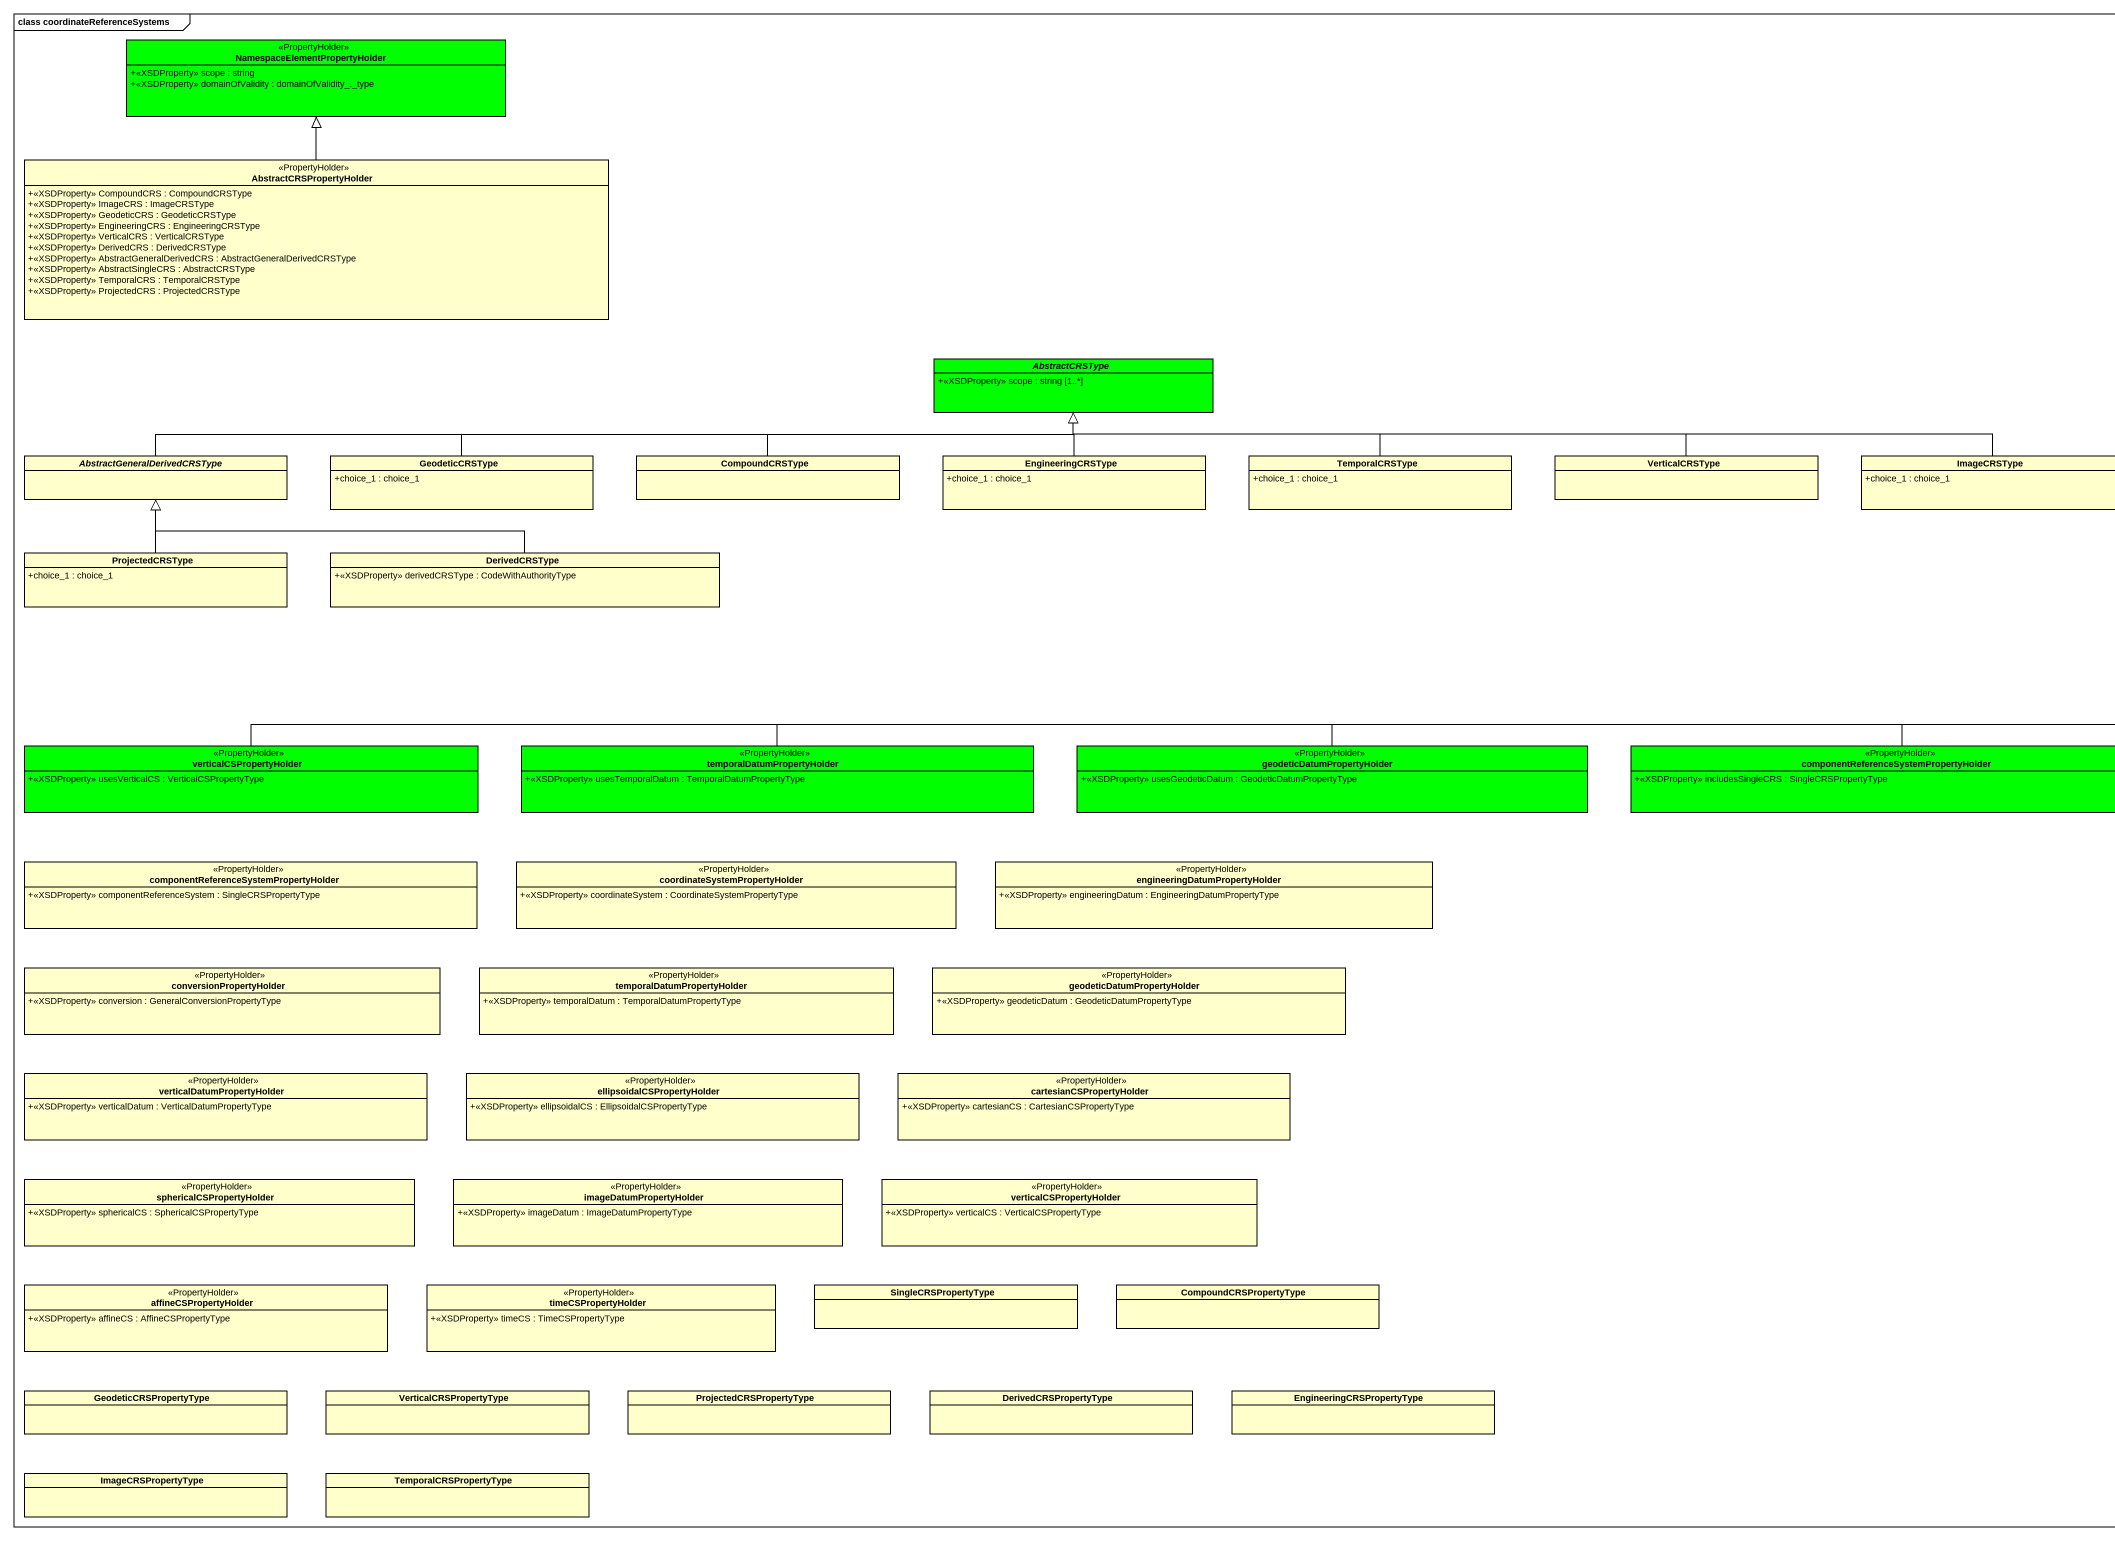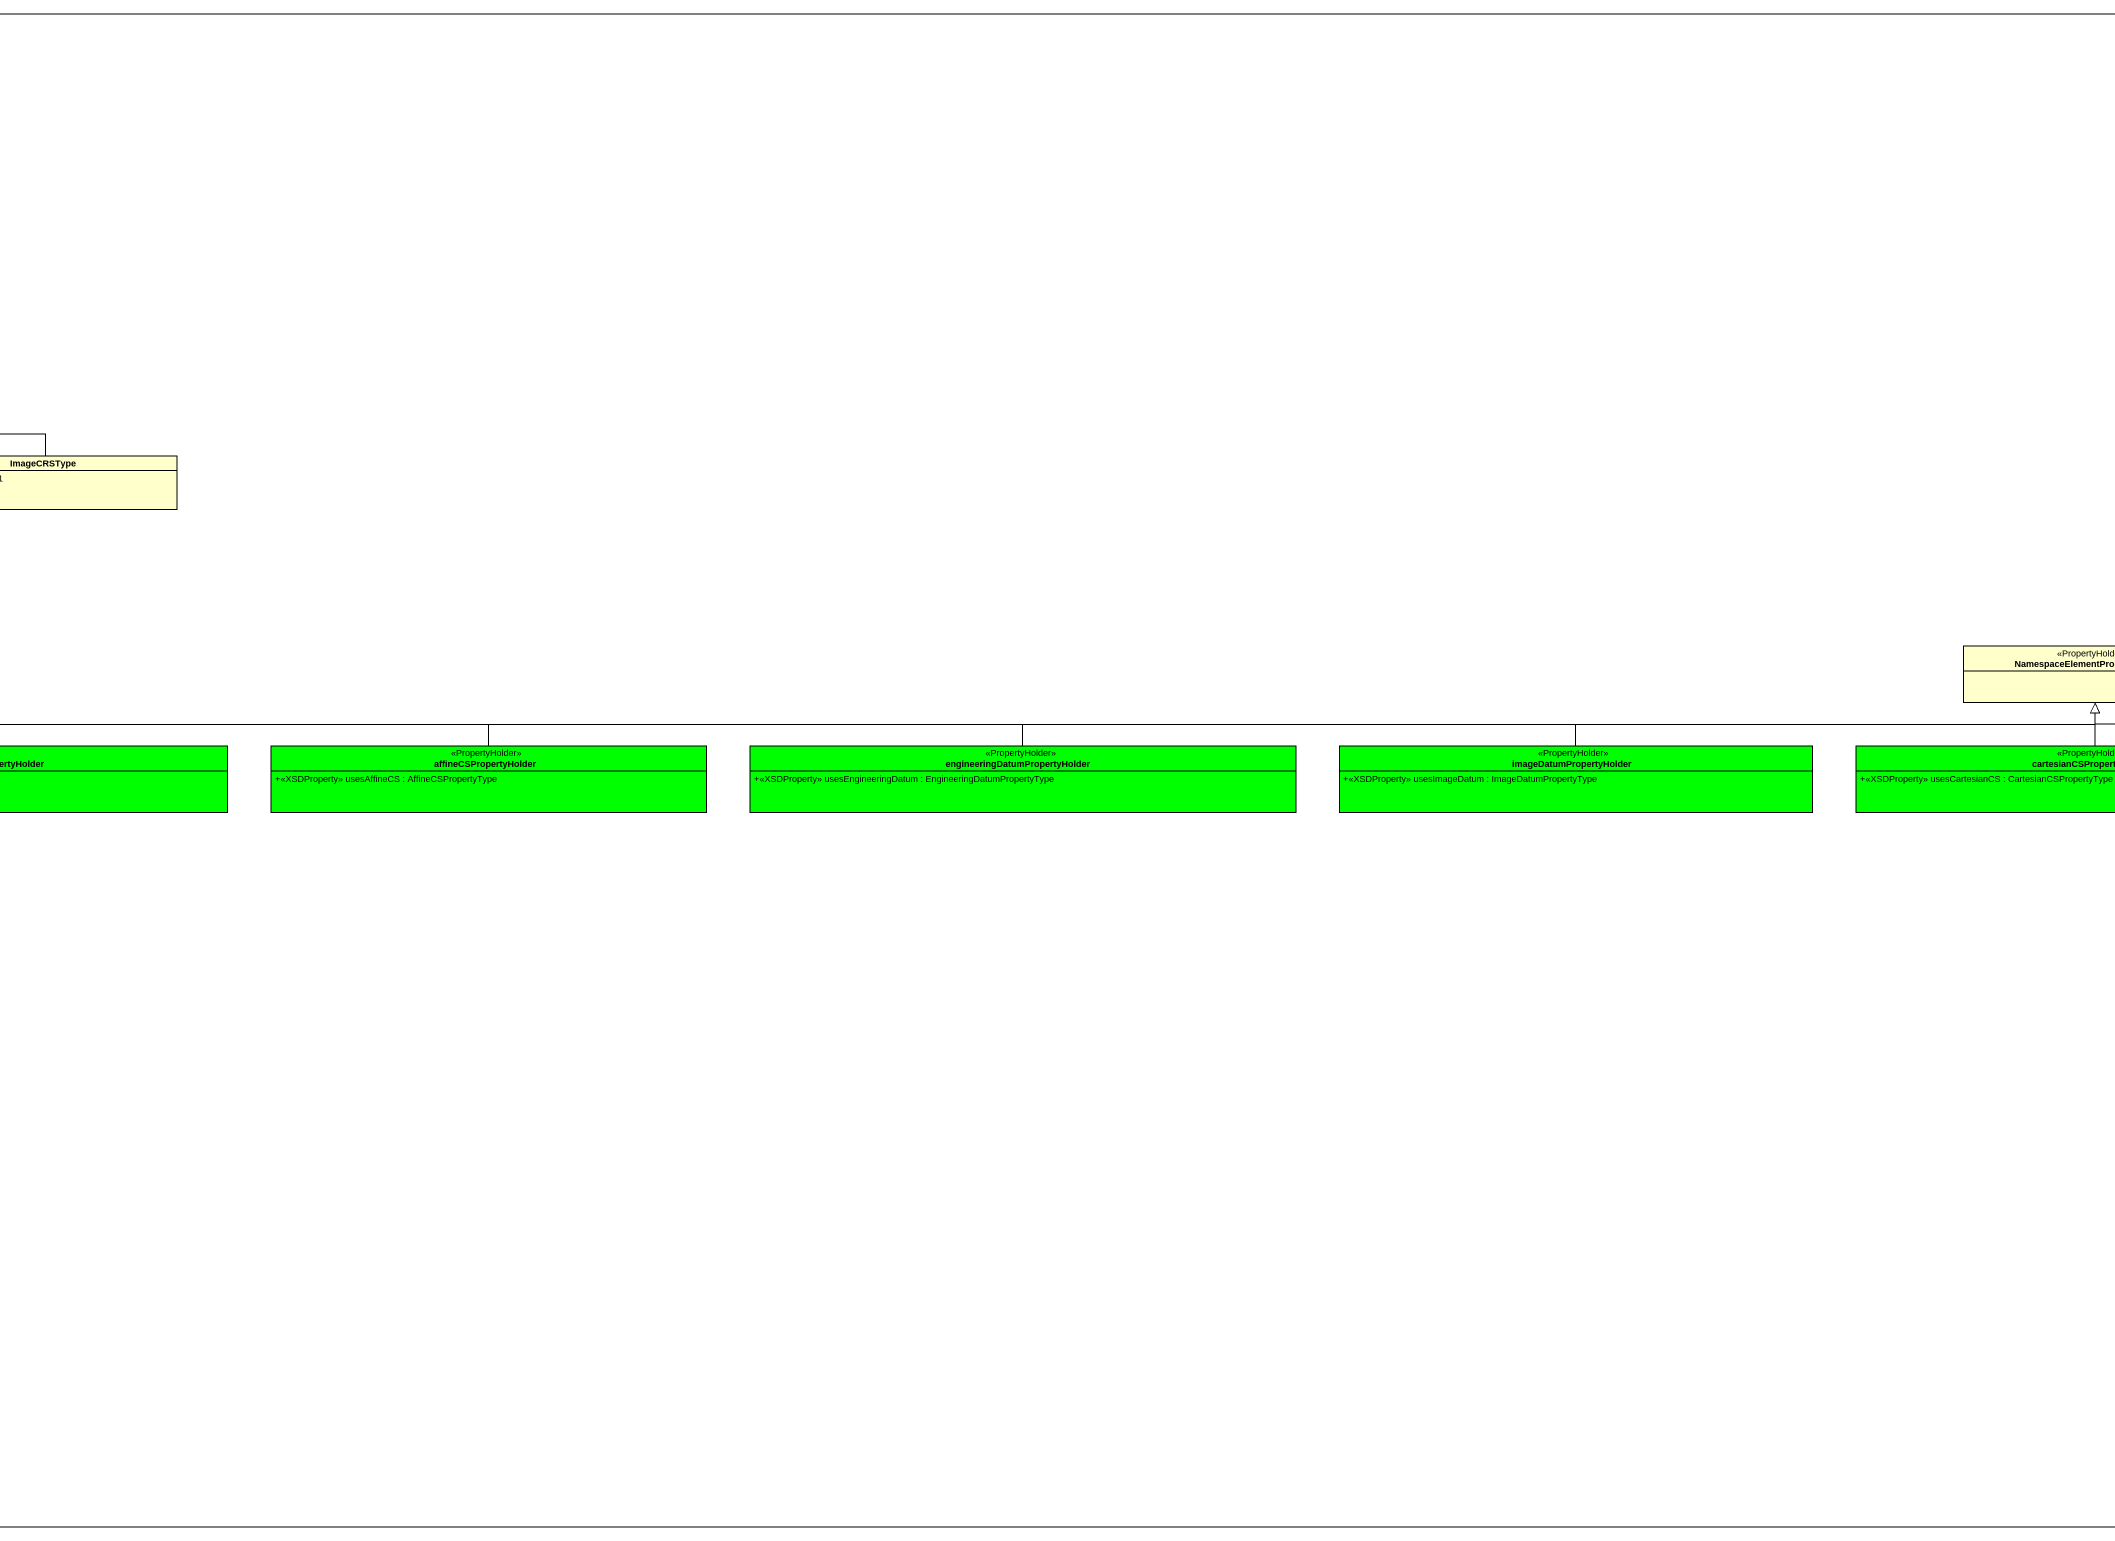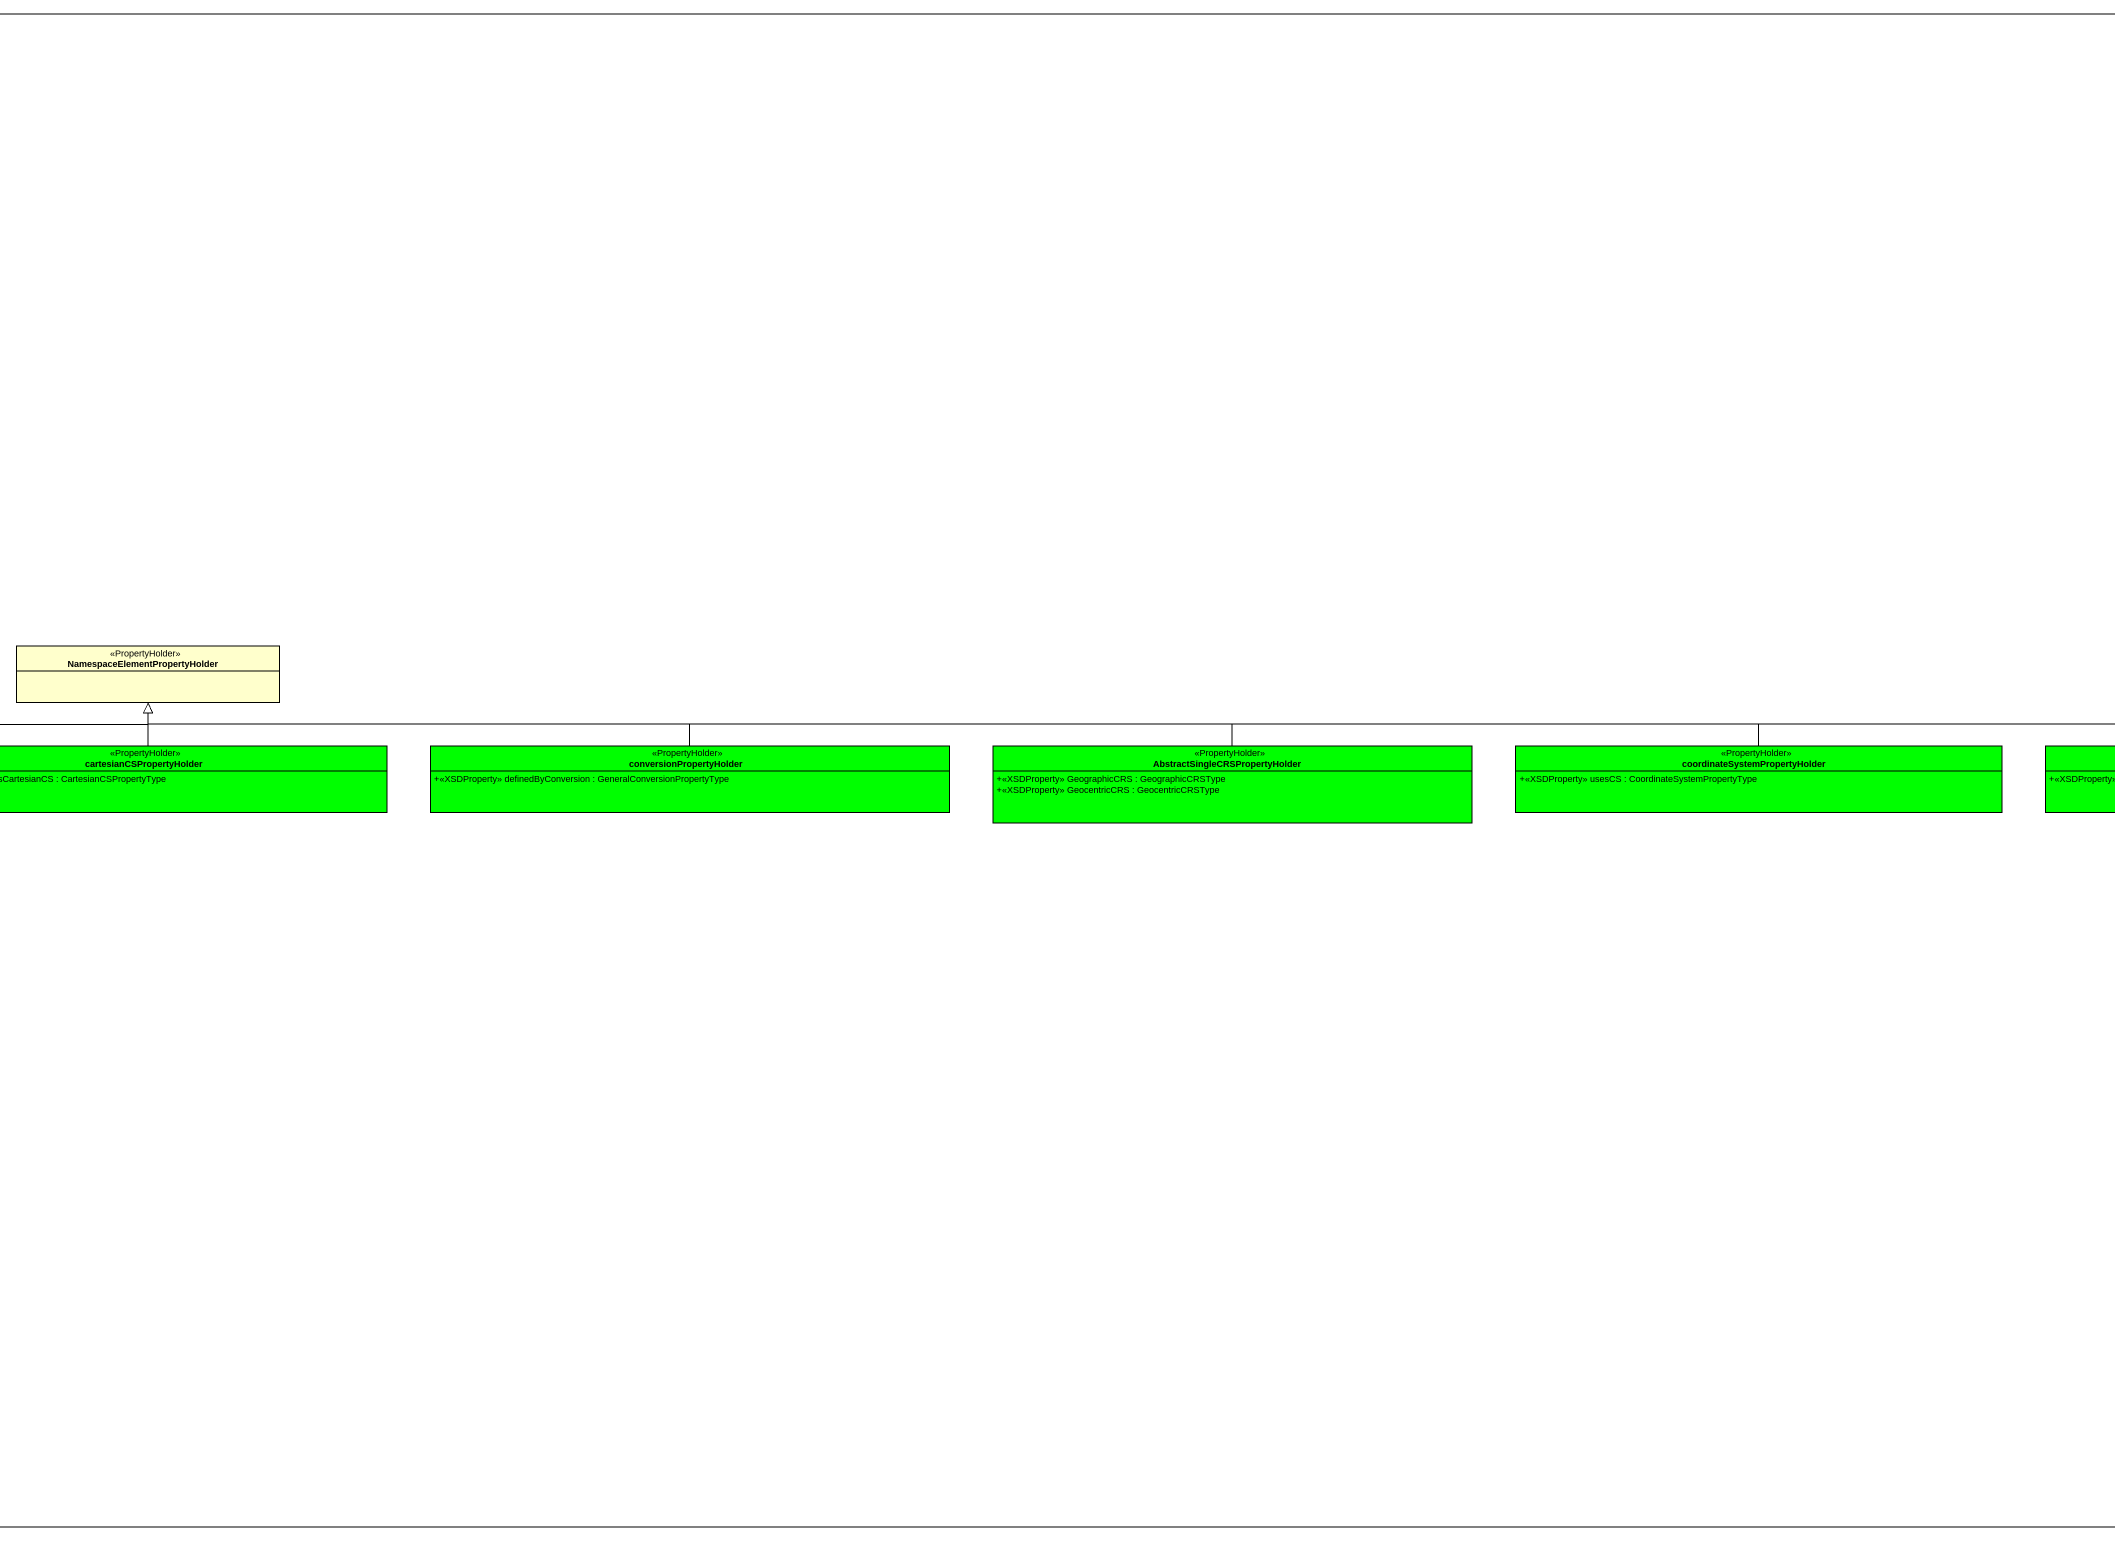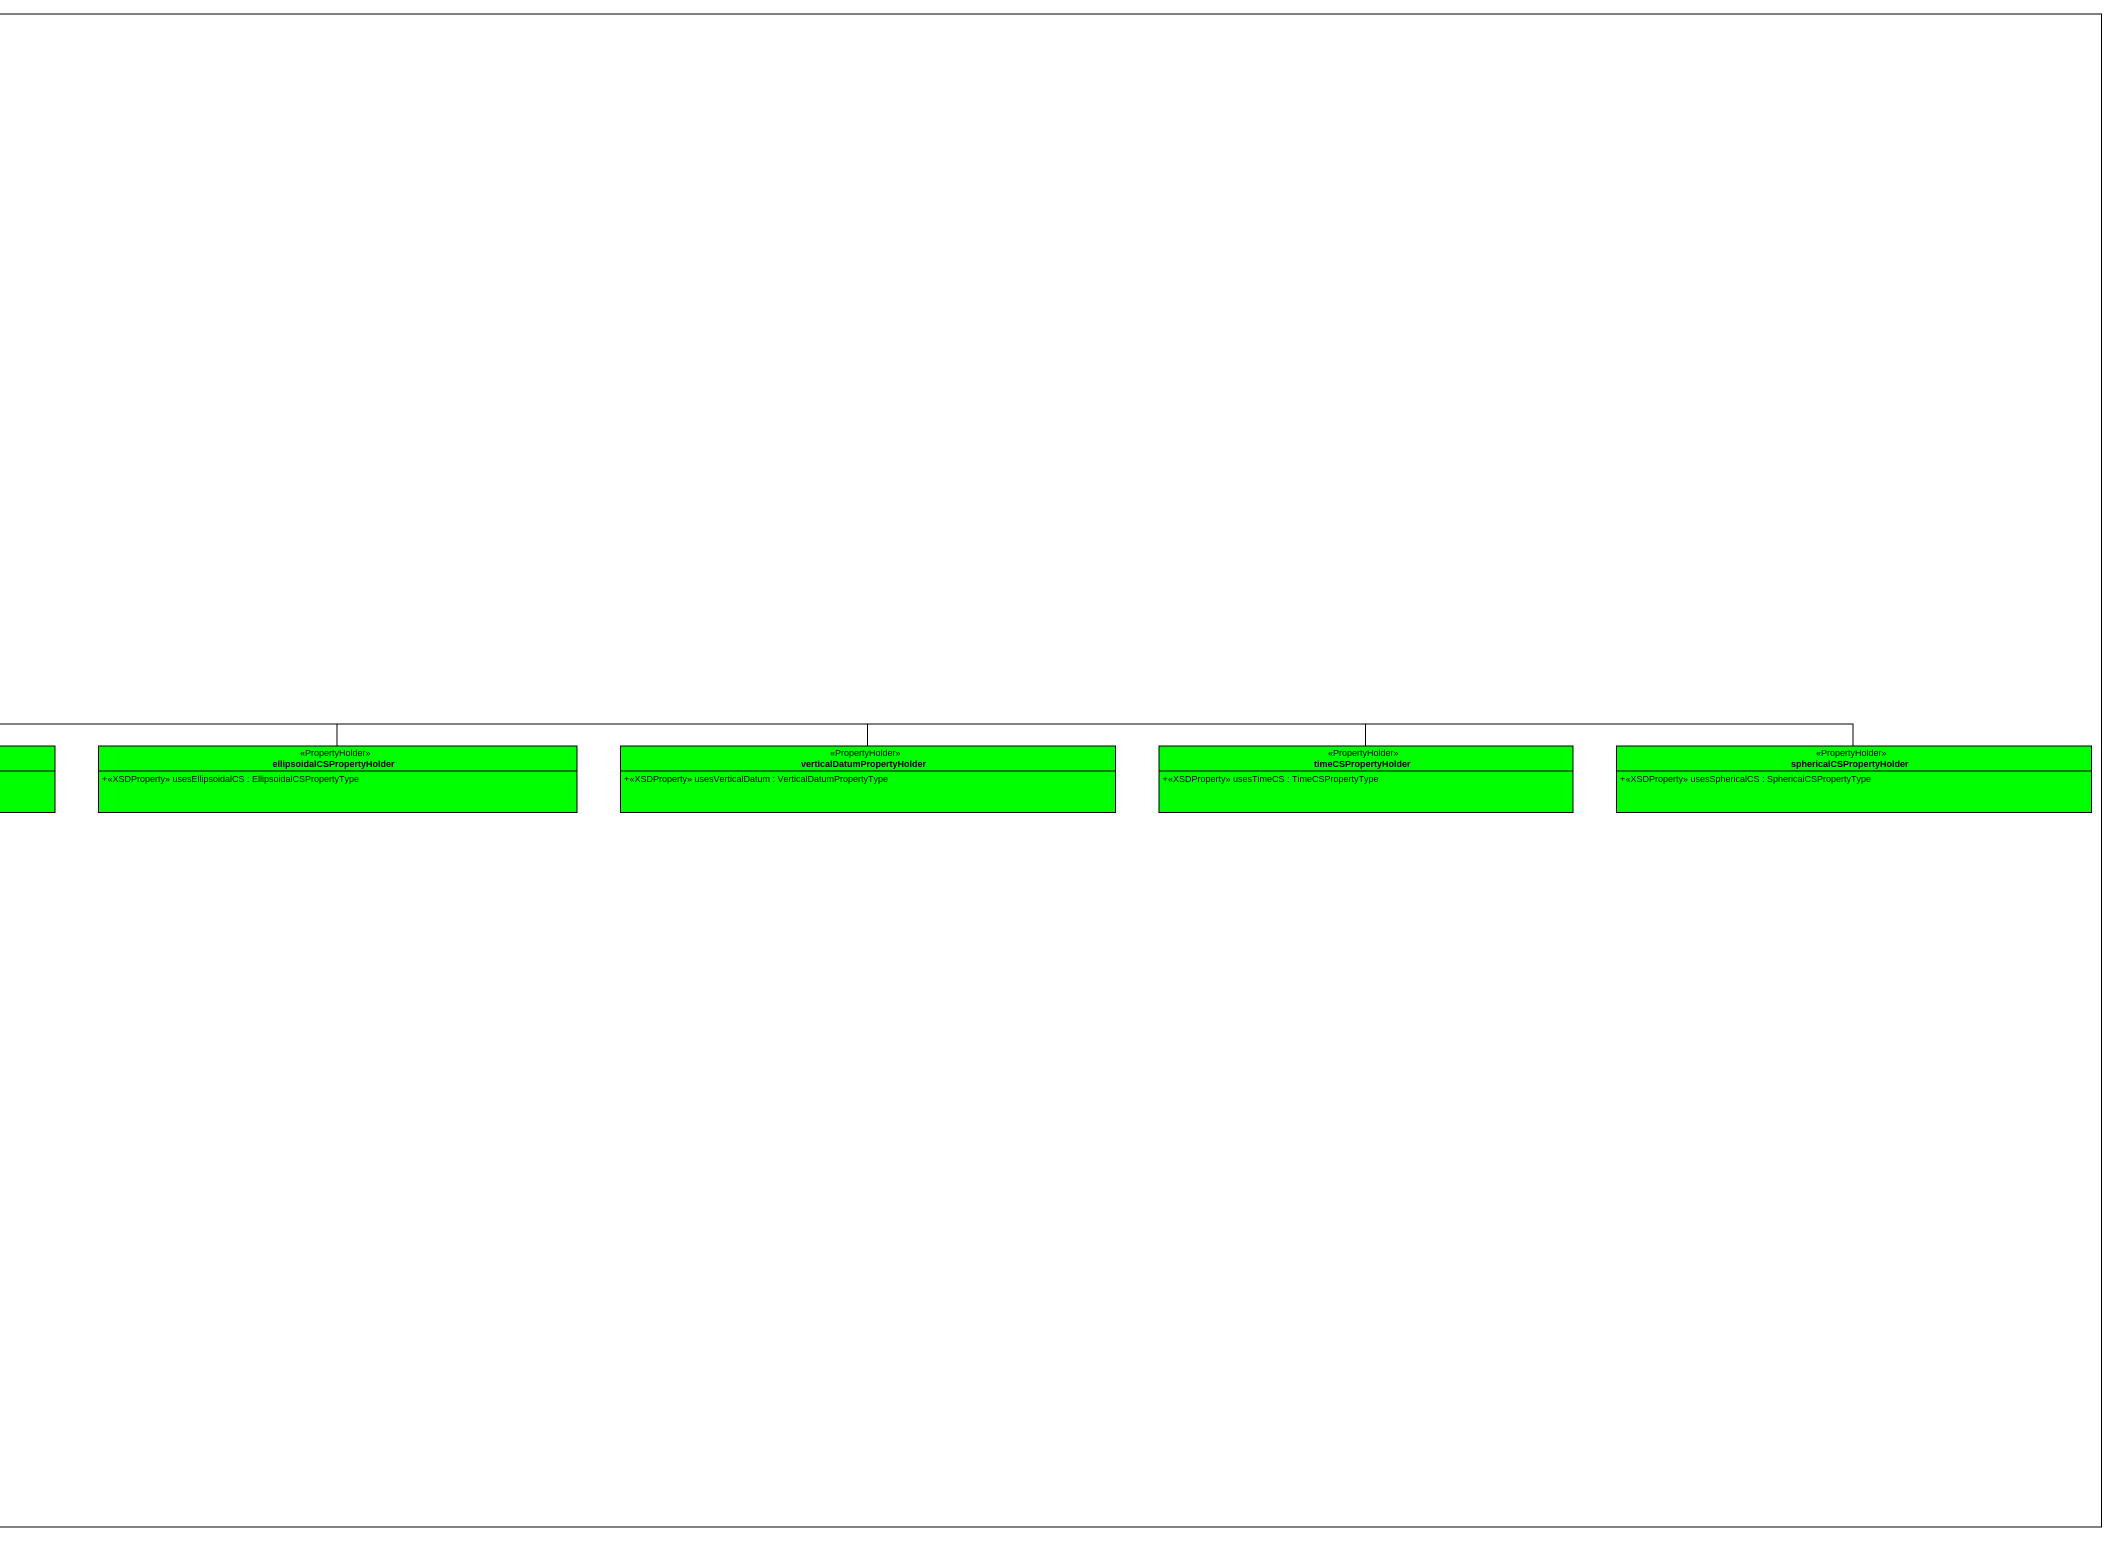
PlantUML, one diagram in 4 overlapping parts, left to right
@startuml
mainframe class coordinateReferenceSystems
hide circle
hide empty members
skinparam classAttributeIconSize 0
class "NamespaceElementPropertyHolder" as NamespaceElementPropertyHold <<PropertyHolder>> #00FF00 {
  +<<XSDProperty>> scope : string
  +<<XSDProperty>> domainOfValidity : domainOfValidity_._type
}
class AbstractCRSPropertyHolder <<PropertyHolder>> {
  +<<XSDProperty>> CompoundCRS : CompoundCRSType
  +<<XSDProperty>> ImageCRS : ImageCRSType
  +<<XSDProperty>> GeodeticCRS : GeodeticCRSType
  +<<XSDProperty>> EngineeringCRS : EngineeringCRSType
  +<<XSDProperty>> VerticalCRS : VerticalCRSType
  +<<XSDProperty>> DerivedCRS : DerivedCRSType
  +<<XSDProperty>> AbstractGeneralDerivedCRS : AbstractGeneralDerivedCRSType
  +<<XSDProperty>> AbstractSingleCRS : AbstractCRSType
  +<<XSDProperty>> TemporalCRS : TemporalCRSType
  +<<XSDProperty>> ProjectedCRS : ProjectedCRSType
}
abstract class AbstractCRSType #00FF00 {
  +<<XSDProperty>> scope : string [1..*]
}
abstract class "AbstractGeneralDerivedCRSType" as AbstractGeneralDerivedCRSTyp
class GeodeticCRSType {
  +choice_1 : choice_1
}
class CompoundCRSType
class EngineeringCRSType {
  +choice_1 : choice_1
}
class TemporalCRSType {
  +choice_1 : choice_1
}
class VerticalCRSType
class ImageCRSType {
  +choice_1 : choice_1
}
class ProjectedCRSType {
  +choice_1 : choice_1
}
class DerivedCRSType {
  +<<XSDProperty>> derivedCRSType : CodeWithAuthorityType
}
class "NamespaceElementPropertyHolder" as NamespaceElementPropertyHold_2 <<PropertyHolder>>
class verticalCSPropertyHolder <<PropertyHolder>> #00FF00 {
  +<<XSDProperty>> usesVerticalCS : VerticalCSPropertyType
}
class temporalDatumPropertyHolder <<PropertyHolder>> #00FF00 {
  +<<XSDProperty>> usesTemporalDatum : TemporalDatumPropertyType
}
class geodeticDatumPropertyHolder <<PropertyHolder>> #00FF00 {
  +<<XSDProperty>> usesGeodeticDatum : GeodeticDatumPropertyType
}
class "componentReferenceSystemPropertyHolder" as componentReferenceSystemProp <<PropertyHolder>> #00FF00 {
  +<<XSDProperty>> includesSingleCRS : SingleCRSPropertyType
}
class affineCSPropertyHolder <<PropertyHolder>> #00FF00 {
  +<<XSDProperty>> usesAffineCS : AffineCSPropertyType
}
class "engineeringDatumPropertyHolder" as engineeringDatumPropertyHold <<PropertyHolder>> #00FF00 {
  +<<XSDProperty>> usesEngineeringDatum : EngineeringDatumPropertyType
}
class imageDatumPropertyHolder <<PropertyHolder>> #00FF00 {
  +<<XSDProperty>> usesImageDatum : ImageDatumPropertyType
}
class cartesianCSPropertyHolder <<PropertyHolder>> #00FF00 {
  +<<XSDProperty>> usesCartesianCS : CartesianCSPropertyType
}
class conversionPropertyHolder <<PropertyHolder>> #00FF00 {
  +<<XSDProperty>> definedByConversion : GeneralConversionPropertyType
}
class "AbstractSingleCRSPropertyHolder" as AbstractSingleCRSPropertyHol <<PropertyHolder>> #00FF00 {
  +<<XSDProperty>> GeographicCRS : GeographicCRSType
  +<<XSDProperty>> GeocentricCRS : GeocentricCRSType
}
class "coordinateSystemPropertyHolder" as coordinateSystemPropertyHold <<PropertyHolder>> #00FF00 {
  +<<XSDProperty>> usesCS : CoordinateSystemPropertyType
}
class ellipsoidalCSPropertyHolder <<PropertyHolder>> #00FF00 {
  +<<XSDProperty>> usesEllipsoidalCS : EllipsoidalCSPropertyType
}
class verticalDatumPropertyHolder <<PropertyHolder>> #00FF00 {
  +<<XSDProperty>> usesVerticalDatum : VerticalDatumPropertyType
}
class timeCSPropertyHolder <<PropertyHolder>> #00FF00 {
  +<<XSDProperty>> usesTimeCS : TimeCSPropertyType
}
class sphericalCSPropertyHolder <<PropertyHolder>> #00FF00 {
  +<<XSDProperty>> usesSphericalCS : SphericalCSPropertyType
}
class "componentReferenceSystemPropertyHolder" as componentReferenceSystemProp_2 <<PropertyHolder>> {
  +<<XSDProperty>> componentReferenceSystem : SingleCRSPropertyType
}
class "coordinateSystemPropertyHolder" as coordinateSystemPropertyHold_2 <<PropertyHolder>> {
  +<<XSDProperty>> coordinateSystem : CoordinateSystemPropertyType
}
class "engineeringDatumPropertyHolder" as engineeringDatumPropertyHold_2 <<PropertyHolder>> {
  +<<XSDProperty>> engineeringDatum : EngineeringDatumPropertyType
}
class "conversionPropertyHolder" as conversionPropertyHolder_2 <<PropertyHolder>> {
  +<<XSDProperty>> conversion : GeneralConversionPropertyType
}
class "temporalDatumPropertyHolder" as temporalDatumPropertyHolder_2 <<PropertyHolder>> {
  +<<XSDProperty>> temporalDatum : TemporalDatumPropertyType
}
class "geodeticDatumPropertyHolder" as geodeticDatumPropertyHolder_2 <<PropertyHolder>> {
  +<<XSDProperty>> geodeticDatum : GeodeticDatumPropertyType
}
class "verticalDatumPropertyHolder" as verticalDatumPropertyHolder_2 <<PropertyHolder>> {
  +<<XSDProperty>> verticalDatum : VerticalDatumPropertyType
}
class "ellipsoidalCSPropertyHolder" as ellipsoidalCSPropertyHolder_2 <<PropertyHolder>> {
  +<<XSDProperty>> ellipsoidalCS : EllipsoidalCSPropertyType
}
class "cartesianCSPropertyHolder" as cartesianCSPropertyHolder_2 <<PropertyHolder>> {
  +<<XSDProperty>> cartesianCS : CartesianCSPropertyType
}
class "sphericalCSPropertyHolder" as sphericalCSPropertyHolder_2 <<PropertyHolder>> {
  +<<XSDProperty>> sphericalCS : SphericalCSPropertyType
}
class "imageDatumPropertyHolder" as imageDatumPropertyHolder_2 <<PropertyHolder>> {
  +<<XSDProperty>> imageDatum : ImageDatumPropertyType
}
class "verticalCSPropertyHolder" as verticalCSPropertyHolder_2 <<PropertyHolder>> {
  +<<XSDProperty>> verticalCS : VerticalCSPropertyType
}
class "affineCSPropertyHolder" as affineCSPropertyHolder_2 <<PropertyHolder>> {
  +<<XSDProperty>> affineCS : AffineCSPropertyType
}
class "timeCSPropertyHolder" as timeCSPropertyHolder_2 <<PropertyHolder>> {
  +<<XSDProperty>> timeCS : TimeCSPropertyType
}
class SingleCRSPropertyType
class CompoundCRSPropertyType
class GeodeticCRSPropertyType
class VerticalCRSPropertyType
class ProjectedCRSPropertyType
class DerivedCRSPropertyType
class EngineeringCRSPropertyType
class ImageCRSPropertyType
class TemporalCRSPropertyType
AbstractCRSPropertyHolder -up-|> NamespaceElementPropertyHold
AbstractGeneralDerivedCRSTyp -right-|> AbstractCRSType
GeodeticCRSType -right-|> AbstractCRSType
CompoundCRSType -right-|> AbstractCRSType
EngineeringCRSType -up-|> AbstractCRSType
TemporalCRSType -left-|> AbstractCRSType
VerticalCRSType -left-|> AbstractCRSType
ImageCRSType -left-|> AbstractCRSType
ProjectedCRSType -up-|> AbstractGeneralDerivedCRSTyp
DerivedCRSType -left-|> AbstractGeneralDerivedCRSTyp
verticalCSPropertyHolder -right-|> NamespaceElementPropertyHold_2
temporalDatumPropertyHolder -right-|> NamespaceElementPropertyHold_2
geodeticDatumPropertyHolder -right-|> NamespaceElementPropertyHold_2
componentReferenceSystemProp -right-|> NamespaceElementPropertyHold_2
affineCSPropertyHolder -right-|> NamespaceElementPropertyHold_2
engineeringDatumPropertyHold -right-|> NamespaceElementPropertyHold_2
imageDatumPropertyHolder -right-|> NamespaceElementPropertyHold_2
cartesianCSPropertyHolder -up-|> NamespaceElementPropertyHold_2
conversionPropertyHolder -left-|> NamespaceElementPropertyHold_2
AbstractSingleCRSPropertyHol -left-|> NamespaceElementPropertyHold_2
coordinateSystemPropertyHold -left-|> NamespaceElementPropertyHold_2
ellipsoidalCSPropertyHolder -left-|> NamespaceElementPropertyHold_2
verticalDatumPropertyHolder -left-|> NamespaceElementPropertyHold_2
timeCSPropertyHolder -left-|> NamespaceElementPropertyHold_2
sphericalCSPropertyHolder -left-|> NamespaceElementPropertyHold_2
@enduml
